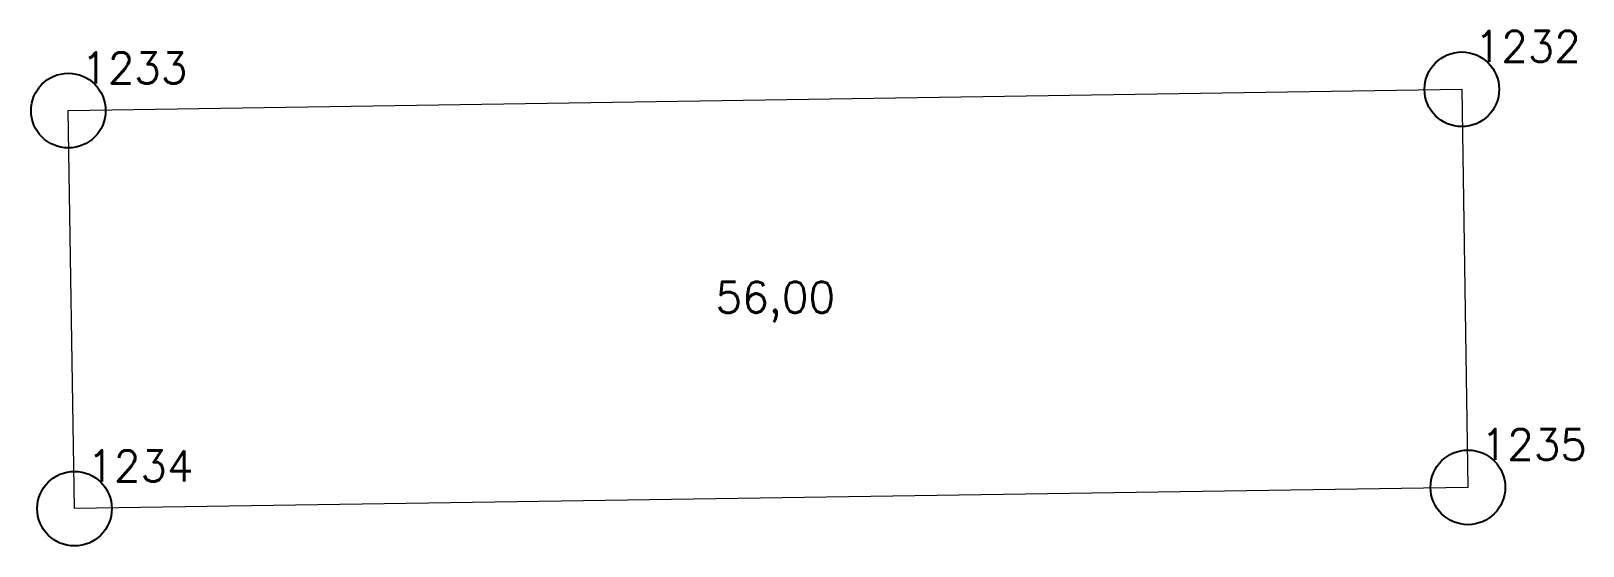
# Model space of a CAD drawing. Extents: x 1390459 to 1399082, y 355064 to 360767.
# Drawn here: x 1390458.92 to 1390474.51, y 355121.55 to 355126.73 of the extents above; entities that cross this region are included whole.
import ezdxf

# ---------------------------------------------------------------- set-up
doc = ezdxf.new("R2010")
doc.units = 0
doc.header["$PDMODE"] = 33
doc.header["$PDSIZE"] = 0.75
doc.layers.add('9 - ценная историческая застройка советский период', color=7, linetype='Continuous')
doc.styles.get("Standard").update_dxf_attribs({"font": 'simplex.shx'})

msp = doc.modelspace()

# ---------------------------------------------------------------- linework, layer by layer
at = {"layer": '9 - ценная историческая застройка советский период', "color": 7, "lineweight": 20}
msp.add_lwpolyline([(1390473.297, 355126.14), (1390473.358, 355122.14), (1390459.359, 355121.926), (1390459.297, 355125.926), (1390473.297, 355126.14)], close=True, dxfattribs=at)
at = {"layer": '9 - ценная историческая застройка советский период'}
for p in [(1390473.297, 355126.14), (1390459.297, 355125.926), (1390473.358, 355122.14), (1390459.359, 355121.926)]:
    msp.add_point(p, dxfattribs=at)

# ---------------------------------------------------------------- texts
at = {"layer": '9 - ценная историческая застройка советский период', "color": 7}
for s, p in [('1232', (1390473.426, 355126.415)), ('1233', (1390459.427, 355126.2)), ('56,00', (1390465.8, 355123.895)), ('1235', (1390473.487, 355122.415)), ('1234', (1390459.488, 355122.2))]:
    msp.add_text(s, height=0.3111, dxfattribs=at).set_placement(p)

doc.saveas('drawing.dxf')
